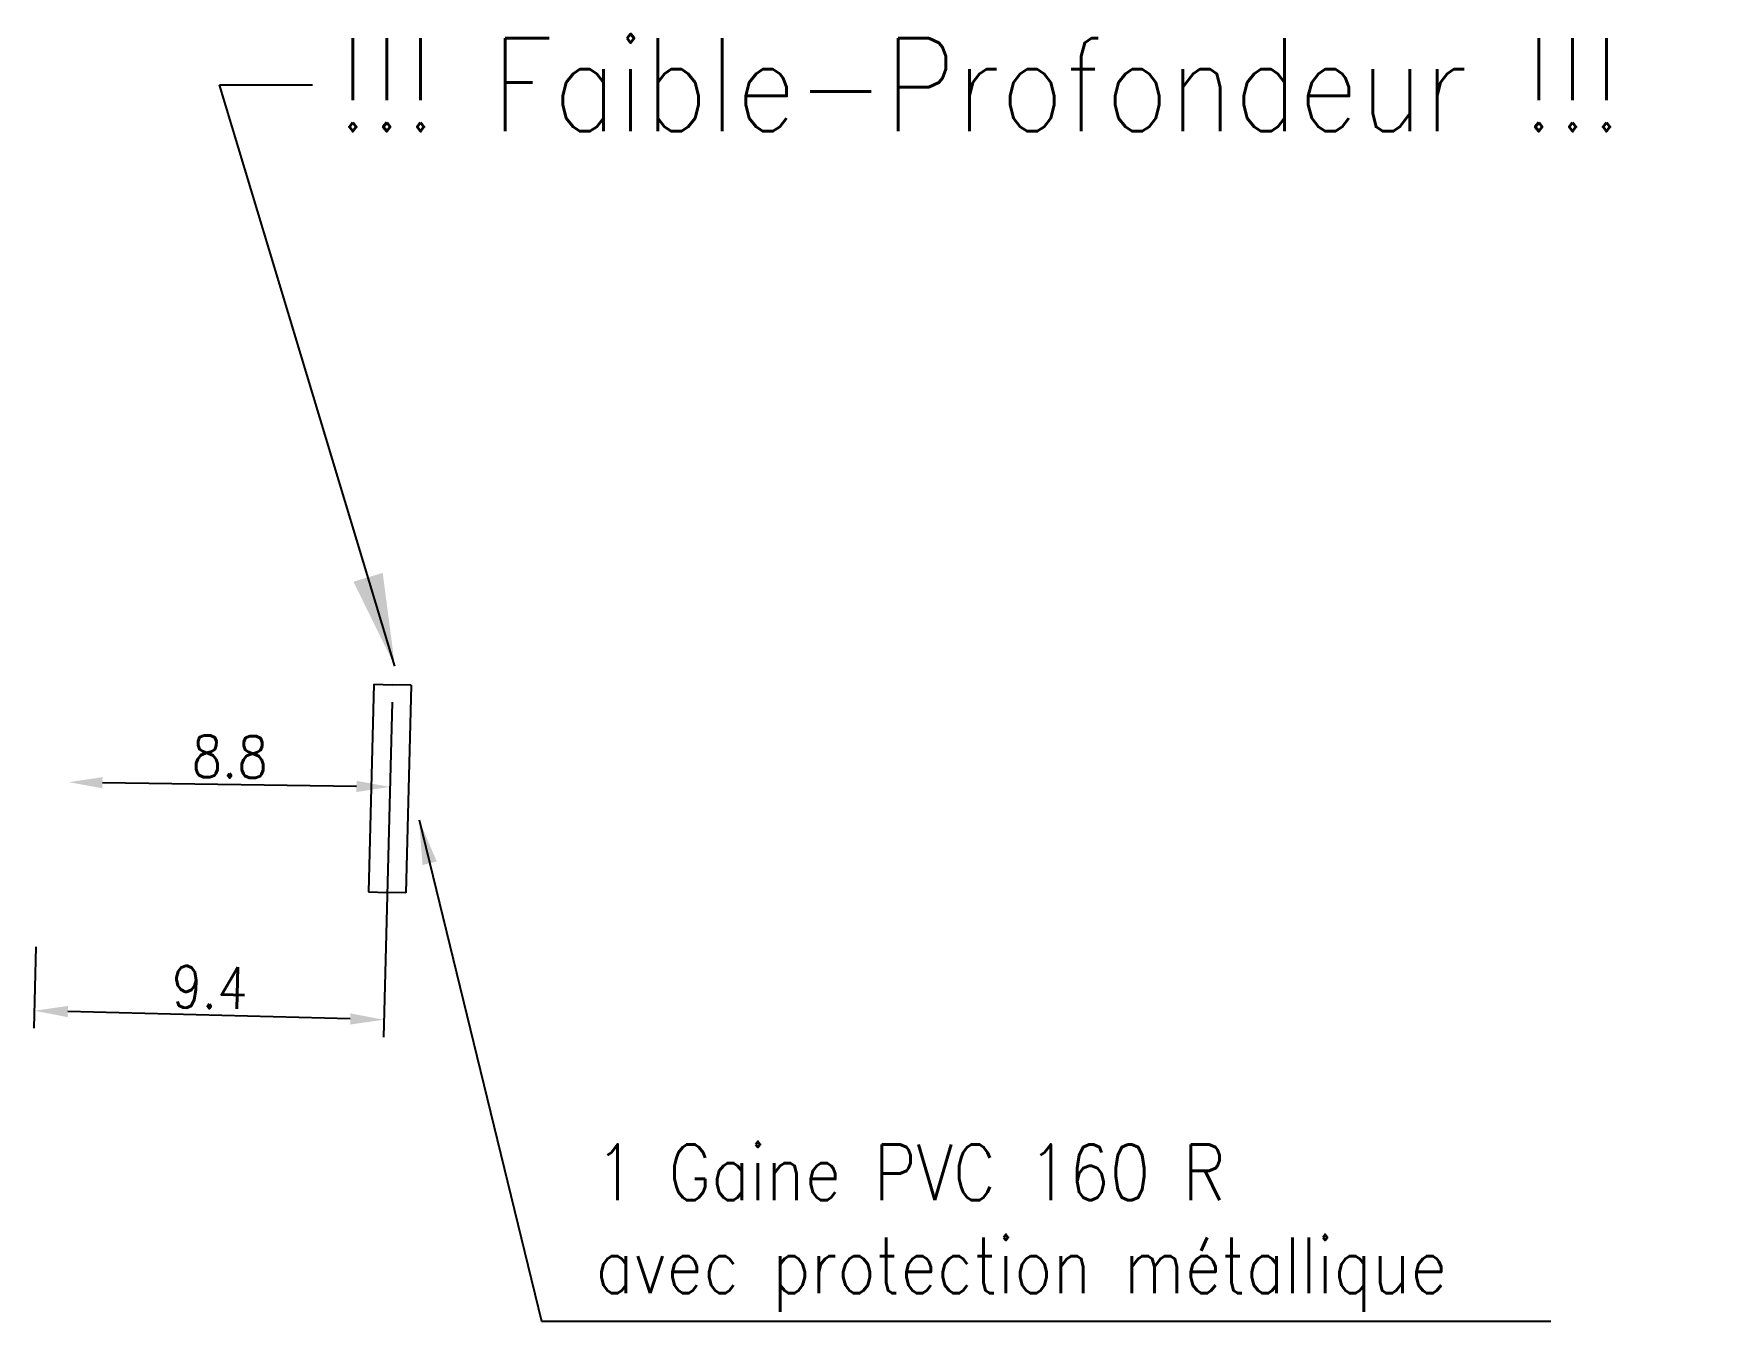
# Model space of a CAD drawing. Header units: millimetres. Extents: x 185062 to 185628, y 128082 to 128782.
# Drawn here: x 185061.69 to 185107.2, y 128285.85 to 128320.45 of the extents above.
import ezdxf

# ---------------------------------------------------------------- set-up
doc = ezdxf.new("R2010")
doc.units = ezdxf.units.MM
doc.header["$PDMODE"] = 34
doc.layers.get('Defpoints').update_dxf_attribs({"linetype": 'CONTINUOUS'})
doc.layers.add('I_410', color=7, linetype='CONTINUOUS')
doc.styles.get("Standard").update_dxf_attribs({"font": 'romans.shx', "width": 0.85})
doc.dimstyles.get("Standard").update_dxf_attribs({"dimtxt": 1.5, "dimasz": 1.2, "dimexe": 0.625, "dimexo": 0.625, "dimgap": 0.25, "dimtad": 1, "dimdec": 1, "dimzin": 0, "dimdsep": 46, "dimtxsty": 'Standard', "dimcen": -0.5, "dimadec": 0, "dimazin": 0, "dimtfac": 1, "dimtdec": 1, "dimtmove": 0, "dimatfit": 3, "dimfxl": 1, "dimtolj": 1, "dimtzin": 0, "dimarcsym": 0})

# ---------------------------------------------------------------- blocks, each defined once
blk = doc.blocks.new('*D2')
at = {"layer": 'Defpoints', "color": 0, "linetype": 'Continuous'}
for p in [(185071.325, 128302.951), (185061.755, 128296.38), (185061.698, 128294.19)]:
    blk.add_point(p, dxfattribs=at)
at = {"layer": 'I_410', "color": 0, "linetype": 'Continuous', "lineweight": -2}
for p, q in [((185071.312, 128302.482), (185071.079, 128293.477)), ((185061.742, 128295.911), (185061.686, 128293.721)), ((185070.191, 128293.969), (185062.597, 128294.167))]:
    blk.add_line(p, q, dxfattribs=at)
at = {"layer": 'I_410', "color": 0, "linetype": 'Continuous'}
for points in [[(185062.601, 128294.317), (185062.594, 128294.017), (185061.698, 128294.19)], [(185070.195, 128294.119), (185070.187, 128293.819), (185071.091, 128293.946)]]:
    blk.add_solid(points, dxfattribs=at)
at = {"layer": 'I_410', "color": 0, "linetype": 'Continuous', "insert": (185066.414, 128294.818), "char_height": 1.125, "attachment_point": 5, "rotation": 358.513}
blk.add_mtext('\\A1;9.4', dxfattribs=at)
blk = doc.blocks.new('*D3')
at = {"layer": 'Defpoints', "color": 0, "linetype": 'Continuous'}
for p in [(185062.629, 128300.332), (185062.629, 128300.332), (185071.256, 128300.205)]:
    blk.add_point(p, dxfattribs=at)
at = {"layer": 'I_410', "color": 0, "linetype": 'Continuous', "lineweight": -2}
blk.add_line((185070.357, 128300.218), (185063.528, 128300.319), dxfattribs=at)
at = {"layer": 'I_410', "color": 0, "linetype": 'Continuous'}
for points in [[(185063.531, 128300.469), (185063.526, 128300.169), (185062.629, 128300.332)], [(185070.359, 128300.368), (185070.354, 128300.068), (185071.256, 128300.205)]]:
    blk.add_solid(points, dxfattribs=at)
at = {"layer": 'I_410', "color": 0, "linetype": 'Continuous', "insert": (185066.954, 128301.018), "char_height": 1.125, "attachment_point": 5, "rotation": 359.1581}
blk.add_mtext('\\A1;8.8', dxfattribs=at)

msp = doc.modelspace()

# ---------------------------------------------------------------- linework, layer by layer
at = {"layer": 'I_410', "color": 7, "linetype": 'CONTINUOUS'}
for p, q in [((185070.825, 128302.963), (185070.684, 128297.383)), ((185070.825, 128302.963), (185071.325, 128302.951)), ((185071.824, 128302.938), (185071.325, 128302.951)), ((185071.824, 128302.938), (185071.683, 128297.358)), ((185070.684, 128297.383), (185071.184, 128297.37)), ((185071.683, 128297.358), (185071.184, 128297.37))]:
    msp.add_line(p, q, dxfattribs=at)

# ---------------------------------------------------------------- texts
at = {"layer": 'I_410', "attachment_point": 4}
for s, insert, char_height in [('!!! Faible-Profondeur !!!', (185069.803, 128319.077), 2.5), ('1 Gaine PVC 160 R\\Pavec protection métallique', (185076.776, 128288.346), 1.5)]:
    msp.add_mtext(s, dxfattribs=dict(at, insert=insert, char_height=char_height))

# ---------------------------------------------------------------- dimensions: what is measured, and where the dimension line sits
at = {"layer": 'I_410', "linetype": 'Continuous'}
dim = msp.add_linear_dim(base=(185061.698, 128294.19), p1=(185071.325, 128302.951), p2=(185061.755, 128296.38), angle=358.513, dimstyle='Standard', override={"dimscale": 0.75}, dxfattribs=at)
dim.commit()
dim.dimension.update_dxf_attribs({"geometry": '*D2', "text_midpoint": (185066.394, 128294.068), "dimtype": 160})
dim = msp.add_linear_dim(base=(185062.629, 128300.332), p1=(185071.256, 128300.205), p2=(185062.629, 128300.332), angle=359.1581, text='8.8', dimstyle='Standard', override={"dimscale": 0.75, "dimlfac": 1}, dxfattribs=at)
dim.commit()
dim.dimension.update_dxf_attribs({"geometry": '*D3', "text_midpoint": (185066.943, 128300.268), "dimtype": 160})

# ---------------------------------------------------------------- leaders
at = {"layer": 'I_410', "annotation_type": 0, "has_hookline": 1, "hookline_direction": 0, "text_width": 38.655}
msp.add_leader([(185071.391, 128303.447), (185066.673, 128319.077), (185069.173, 128319.077)], dimstyle='Standard', override={"dimasz": 2.5, "dimgap": -0.63, "dimtad": 0}, dxfattribs=at)
at = {"layer": 'I_410', "annotation_type": 0, "has_hookline": 1, "hookline_direction": 0, "text_width": 25.682}
msp.add_leader([(185072.039, 128299.319), (185075.326, 128285.846), (185076.526, 128285.846)], dimstyle='Standard', dxfattribs=at)

doc.saveas('drawing.dxf')
